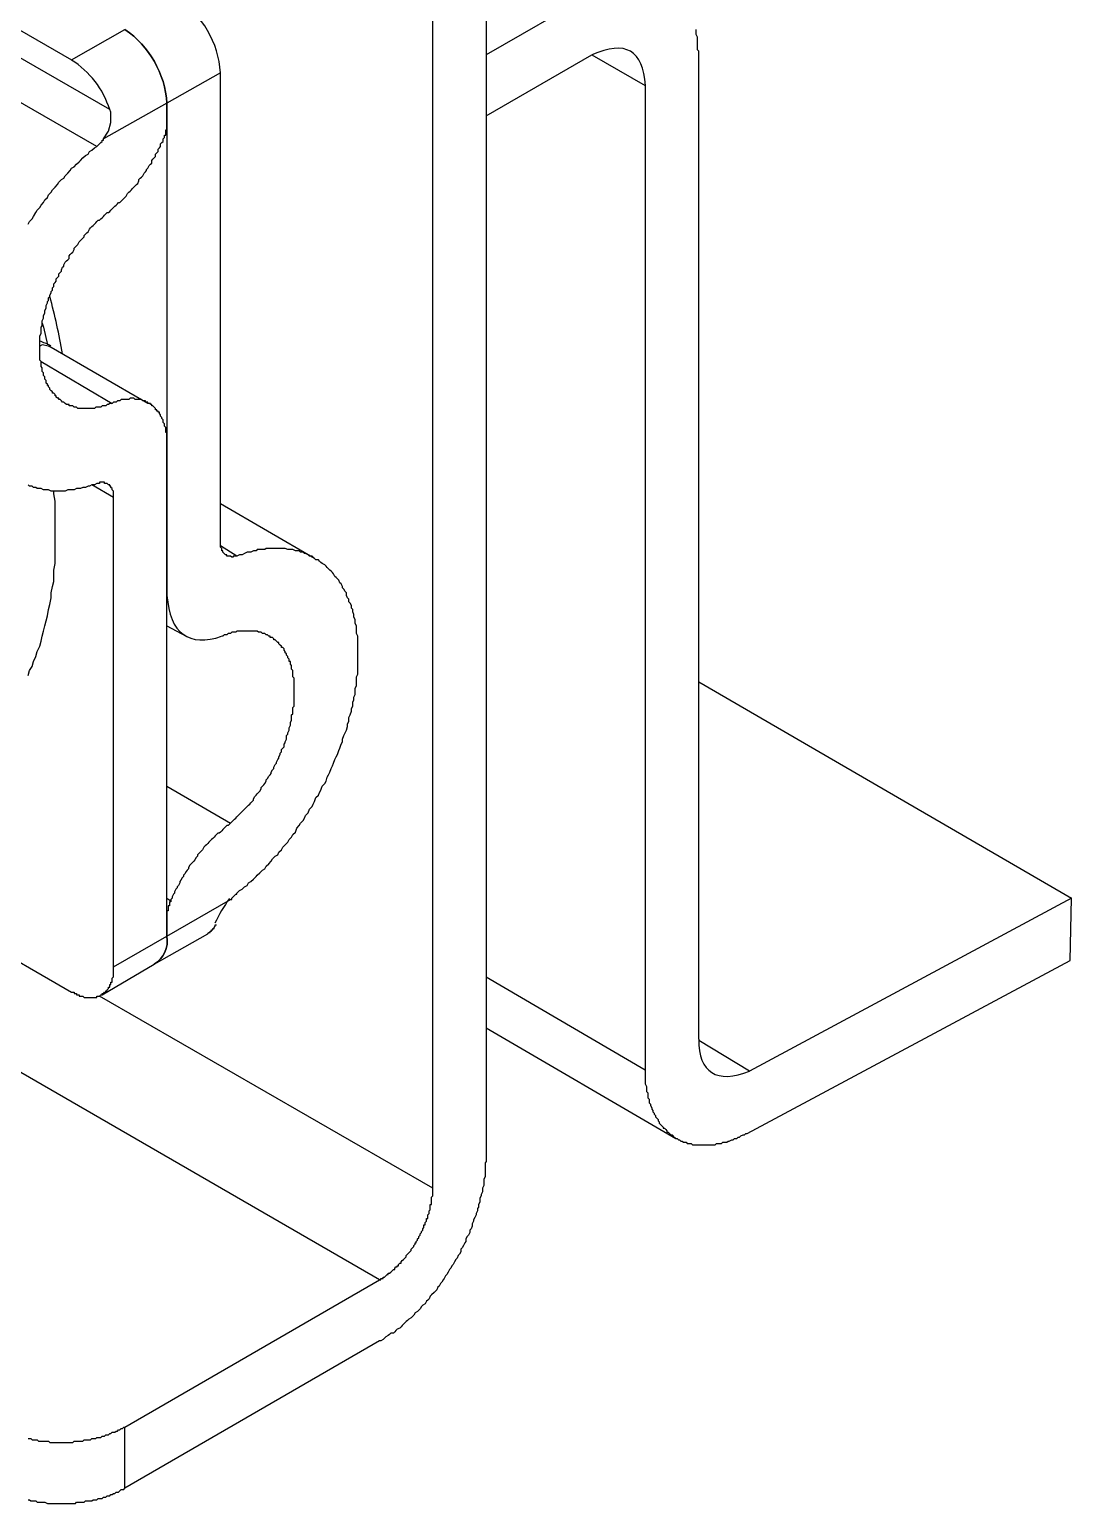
# Model space of a CAD drawing. Header units: millimetres. Extents: x -42533 to 645315, y 3457 to 82611.
# Drawn here: x 640427 to 643896, y 25912 to 30821 of the extents above; entities that cross this region are included whole.
import ezdxf

# ---------------------------------------------------------------- set-up
doc = ezdxf.new("R2010")
doc.units = ezdxf.units.MM
doc.layers.add('PDF _0', color=7, linetype='Continuous')

msp = doc.modelspace()

# ---------------------------------------------------------------- linework, layer by layer
at = {"layer": 'PDF _0', "lineweight": 25}
for points in [[(638161.6, 32108.2), (640567.2, 30719), (640745.1, 30820.6)], [(640423.2, 30172.6), (640427.5, 30181.1), (640435.9, 30189.6), (640440.2, 30198), (640448.6, 30210.7), (640452.9, 30219.2), (640461.3, 30227.7), (640465.6, 30236.1), (640474.1, 30244.6), (640478.3, 30253.1), (640486.8, 30261.6), (640491, 30270), (640499.5, 30278.5), (640503.7, 30287), (640512.2, 30295.4), (640520.6, 30303.9), (640524.9, 30312.4), (640533.3, 30320.8), (640541.8, 30325.1), (640546.1, 30333.6), (640554.5, 30342), (640563, 30350.5), (640567.2, 30359), (640575.7, 30363.2), (640584.2, 30371.7), (640592.6, 30380.1), (640596.9, 30384.4), (640605.3, 30392.9), (640613.8, 30401.3), (640622.3, 30405.6), (640626.5, 30414), (640635, 30418.3), (640643.5, 30426.7), (640651.9, 30431), (640656.2, 30435.2), (640660.4, 30439.4), (640664.6, 30443.7), (640668.9, 30447.9), (640668.9, 30452.1), (640673.1, 30452.1), (640673.1, 30456.4), (640690.1, 30481.8), (640698.5, 30511.4), (640698.5, 30545.3), (640694.3, 30553.8), (638034.5, 32087)], [(640651.9, 30431), (637962.5, 31981.1)], [(641948, 30985.8), (641948, 27063.9), (641948, 27059.6), (641948, 27051.2), (641943.7, 27046.9), (641943.7, 27038.5), (641943.7, 27034.2), (641943.7, 27025.7), (641943.7, 27017.3), (641943.7, 27013), (641943.7, 27004.6), (641943.7, 27000.3), (641939.5, 26991.9), (641939.5, 26983.4), (641939.5, 26979.2), (641939.5, 26970.7), (641935.2, 26962.2), (641935.2, 26958), (641935.2, 26949.5), (641931, 26941), (641931, 26936.8), (641926.8, 26928.3), (641926.8, 26919.9), (641926.8, 26915.6), (641922.5, 26907.2), (641922.5, 26898.7), (641918.3, 26894.5), (641918.3, 26886), (641914.1, 26877.5), (641914.1, 26873.3), (641909.8, 26864.8), (641905.6, 26856.3), (641905.6, 26852.1), (641901.4, 26843.6), (641901.4, 26835.2), (641897.1, 26826.7), (641892.9, 26822.5), (641892.9, 26814), (641888.7, 26805.5), (641884.4, 26801.3), (641880.2, 26792.8), (641880.2, 26784.3), (641876, 26780.1), (641871.7, 26771.6), (641867.5, 26763.2), (641863.2, 26758.9), (641863.2, 26750.5), (641859, 26742), (641854.8, 26737.7), (641850.5, 26729.3), (641846.3, 26725), (641842.1, 26716.6), (641837.8, 26708.1), (641833.6, 26703.9), (641829.4, 26695.4), (641825.1, 26691.2), (641820.9, 26682.7), (641816.7, 26674.2), (641812.4, 26670), (641808.2, 26661.5), (641803.9, 26657.3), (641799.7, 26648.8), (641795.5, 26644.6), (641791.2, 26636.1), (641787, 26631.9), (641782.8, 26623.4), (641778.5, 26619.2), (641774.3, 26614.9), (641765.8, 26606.4), (641761.6, 26602.2), (641757.4, 26593.7), (641753.1, 26589.5), (641748.9, 26585.3), (641744.7, 26576.8), (641736.2, 26572.6), (641731.9, 26568.3), (641727.7, 26559.9), (641723.5, 26555.6), (641719.2, 26551.4), (641710.8, 26547.2), (641706.5, 26538.7), (641702.3, 26534.4), (641698.1, 26530.2), (641689.6, 26526), (641685.4, 26521.7), (641681.1, 26517.5), (641676.9, 26513.3), (641668.4, 26504.8), (641664.2, 26500.6), (641659.9, 26496.3), (641651.5, 26492.1), (641647.2, 26487.9), (641643, 26483.6), (641638.8, 26479.4), (641630.3, 26479.4), (641626.1, 26475.2), (641621.8, 26470.9), (641613.4, 26466.7), (641609.1, 26462.4), (641604.9, 26458.2), (641596.4, 26454), (641592.2, 26454), (640745.1, 25962.7)], [(642299.5, 30939.2), (641948, 30735.9), (641948, 30532.6), (642299.5, 30735.9), (642477.4, 30634.3), (642477.4, 27356.1), (642477.4, 27351.9), (642477.4, 27343.4), (642477.4, 27339.2), (642477.4, 27330.7), (642477.4, 27326.5), (642477.4, 27318), (642477.4, 27313.8), (642477.4, 27309.5), (642481.6, 27301), (642481.6, 27296.8), (642481.6, 27288.3), (642481.6, 27284.1), (642485.8, 27279.9), (642485.8, 27271.4), (642485.8, 27267.2), (642485.8, 27262.9), (642490.1, 27258.7), (642490.1, 27250.2), (642490.1, 27246), (642494.3, 27241.8), (642494.3, 27237.5), (642498.5, 27229), (642498.5, 27224.8), (642502.8, 27220.6), (642502.8, 27216.3), (642507, 27212.1), (642507, 27207.9), (642511.3, 27203.6), (642511.3, 27199.4), (642515.5, 27195.2), (642519.7, 27190.9), (642519.7, 27186.7), (642524, 27182.5), (642524, 27178.2), (642528.2, 27174), (642532.4, 27169.8), (642536.7, 27165.5), (642536.7, 27161.3), (642540.9, 27161.3), (642545.1, 27157), (642549.4, 27152.8), (642549.4, 27148.6), (642553.6, 27148.6), (642557.8, 27144.3), (642562.1, 27140.1), (642566.3, 27140.1), (642570.5, 27135.9), (642570.5, 27131.6), (642574.8, 27131.6), (642579, 27127.4), (642583.3, 27127.4), (642587.5, 27123.2), (642591.7, 27123.2), (642596, 27118.9), (642600.2, 27118.9), (642604.4, 27114.7), (642608.7, 27114.7), (642612.9, 27114.7), (642617.1, 27110.5), (642621.4, 27110.5), (642625.6, 27110.5), (642629.8, 27110.5), (642634.1, 27106.2), (642642.5, 27106.2), (642646.8, 27106.2), (642651, 27106.2), (642655.3, 27106.2), (642659.5, 27106.2), (642663.7, 27106.2), (642668, 27106.2), (642676.4, 27106.2), (642680.7, 27106.2), (642684.9, 27106.2), (642689.1, 27106.2), (642693.4, 27106.2), (642701.8, 27106.2), (642706.1, 27106.2), (642710.3, 27106.2), (642714.5, 27110.5), (642718.8, 27110.5), (642727.3, 27110.5), (642731.5, 27110.5), (642735.7, 27114.7), (642744.2, 27114.7), (642748.4, 27114.7), (642752.7, 27118.9), (642756.9, 27118.9), (642765.4, 27123.2), (642769.6, 27123.2), (642773.8, 27127.4), (642782.3, 27127.4), (642786.6, 27131.6), (642790.8, 27131.6), (642795, 27135.9), (642803.5, 27140.1), (642807.7, 27140.1), (642812, 27144.3), (642816.2, 27144.3), (643892, 27720.3), (643896.2, 27927.9)], [(640423.2, 26127.9), (640427.5, 26127.9), (640431.7, 26127.9), (640435.9, 26123.6), (640440.2, 26123.6), (640444.4, 26123.6), (640448.6, 26123.6), (640452.9, 26123.6), (640457.1, 26119.4), (640461.3, 26119.4), (640465.6, 26119.4), (640469.8, 26119.4), (640474.1, 26119.4), (640478.3, 26119.4), (640486.8, 26119.4), (640491, 26119.4), (640495.2, 26115.1), (640499.5, 26115.1), (640503.7, 26115.1), (640507.9, 26115.1), (640512.2, 26115.1), (640516.4, 26115.1), (640520.6, 26115.1), (640529.1, 26115.1), (640533.3, 26115.1), (640537.6, 26115.1), (640541.8, 26115.1), (640546.1, 26115.1), (640550.3, 26115.1), (640554.5, 26115.1), (640558.8, 26115.1), (640563, 26115.1), (640571.5, 26115.1), (640575.7, 26119.4), (640579.9, 26119.4), (640584.2, 26119.4), (640588.4, 26119.4), (640592.6, 26119.4), (640596.9, 26119.4), (640601.1, 26119.4), (640605.3, 26119.4), (640609.6, 26123.6), (640613.8, 26123.6), (640618.1, 26123.6), (640626.5, 26123.6), (640630.8, 26123.6), (640635, 26127.9), (640639.2, 26127.9), (640643.5, 26127.9), (640647.7, 26127.9), (640651.9, 26132.1), (640656.2, 26132.1), (640660.4, 26132.1), (640664.6, 26132.1), (640668.9, 26136.3), (640673.1, 26136.3), (640677.3, 26136.3), (640681.6, 26140.6), (640685.8, 26140.6), (640690.1, 26140.6), (640694.3, 26144.8), (640698.5, 26144.8), (640702.8, 26149), (640707, 26149), (640711.2, 26149), (640715.5, 26153.3), (640719.7, 26153.3), (640723.9, 26157.5), (640728.2, 26157.5), (640732.4, 26161.7), (640736.6, 26161.7), (640740.9, 26166), (640745.1, 26166), (641592.2, 26657.3), (641596.4, 26657.3), (641596.4, 26661.5), (641600.7, 26661.5), (641604.9, 26661.5), (641604.9, 26665.7), (641609.1, 26665.7), (641613.4, 26670), (641617.6, 26674.2), (641621.8, 26674.2), (641621.8, 26678.5), (641626.1, 26678.5), (641630.3, 26682.7), (641634.5, 26686.9), (641638.8, 26691.2), (641643, 26691.2), (641643, 26695.4), (641647.2, 26699.6), (641651.5, 26699.6), (641651.5, 26703.9), (641655.7, 26703.9), (641655.7, 26708.1), (641659.9, 26712.3), (641664.2, 26712.3), (641664.2, 26716.6), (641668.4, 26720.8), (641672.7, 26725), (641676.9, 26729.3), (641681.1, 26733.5), (641681.1, 26737.7), (641685.4, 26742), (641689.6, 26746.2), (641693.8, 26750.5), (641698.1, 26754.7), (641698.1, 26758.9), (641702.3, 26763.2), (641706.5, 26767.4), (641706.5, 26771.6), (641710.8, 26775.9), (641710.8, 26780.1), (641715, 26780.1), (641715, 26784.3), (641719.2, 26788.6), (641719.2, 26792.8), (641723.5, 26797), (641723.5, 26801.3), (641727.7, 26805.5), (641727.7, 26809.7), (641731.9, 26814), (641731.9, 26818.2), (641736.2, 26822.5), (641736.2, 26826.7), (641740.4, 26830.9), (641740.4, 26835.2), (641740.4, 26839.4), (641744.7, 26839.4), (641744.7, 26843.6), (641744.7, 26847.9), (641748.9, 26852.1), (641748.9, 26856.3), (641748.9, 26860.6), (641753.1, 26860.6), (641753.1, 26864.8), (641753.1, 26869), (641753.1, 26873.3), (641757.4, 26877.5), (641757.4, 26881.7), (641757.4, 26886), (641761.6, 26890.2), (641761.6, 26894.5), (641761.6, 26898.7), (641761.6, 26902.9), (641761.6, 26907.2), (641765.8, 26907.2), (641765.8, 26911.4), (641765.8, 26915.6), (641765.8, 26919.9), (641765.8, 26924.1), (641765.8, 26928.3), (641765.8, 26932.6), (641770.1, 26936.8), (641770.1, 26941), (641770.1, 26945.3), (641770.1, 26949.5), (641770.1, 26953.7), (641770.1, 26958), (641770.1, 26962.2), (641770.1, 30884.2)], [(642655.3, 27457.8), (642655.3, 30735.9), (642655.3, 30740.1), (642655.3, 30748.6), (642651, 30752.9), (642651, 30761.3), (642651, 30765.6), (642651, 30774), (642651, 30778.3), (642651, 30786.7), (642651, 30791), (642651, 30795.2), (642646.8, 30803.7), (642646.8, 30807.9), (642646.8, 30812.1), (642646.8, 30820.6)], [(640884.9, 28300.6), (641096.6, 28177.8), (641092.4, 28173.5), (641088.2, 28169.3), (641083.9, 28169.3), (641079.7, 28165.1), (641075.5, 28160.8), (641071.2, 28156.6), (641067, 28152.4), (641062.8, 28148.1), (641058.5, 28143.9), (641054.3, 28143.9), (641050.1, 28139.6), (641045.8, 28135.4), (641041.6, 28131.2), (641037.4, 28126.9), (641033.1, 28122.7), (641028.9, 28118.5), (641024.6, 28114.2), (641020.4, 28110), (641016.2, 28105.8), (641011.9, 28101.5), (641007.7, 28097.3), (641003.5, 28088.8), (640999.2, 28084.6), (640995, 28080.4), (640990.8, 28076.1), (640986.5, 28071.9), (640986.5, 28067.6), (640982.3, 28063.4), (640978.1, 28054.9), (640973.8, 28050.7), (640969.6, 28046.5), (640965.4, 28042.2), (640961.1, 28038), (640956.9, 28029.5), (640956.9, 28025.3), (640952.6, 28021.1), (640948.4, 28016.8), (640944.2, 28008.3), (640939.9, 28004.1), (640939.9, 27999.9), (640935.7, 27995.6), (640931.5, 27987.2), (640927.2, 27982.9), (640927.2, 27978.7), (640923, 27970.2), (640918.8, 27966), (640918.8, 27961.8), (640914.5, 27957.5), (640910.3, 27949.1), (640910.3, 27944.8), (640906.1, 27940.6), (640901.8, 27932.1), (640901.8, 27927.9), (640897.6, 27923.6), (640897.6, 27919.4), (640897.6, 27915.2), (640893.4, 27915.2), (640893.4, 27910.9), (640893.4, 27906.7), (640893.4, 27902.5), (640889.1, 27902.5), (640889.1, 27898.2), (640889.1, 27894), (640889.1, 27889.8), (640889.1, 27885.5), (640884.9, 27885.5), (640884.9, 27881.3), (640884.9, 27877.1), (640884.9, 27872.8), (640884.9, 27868.6), (640884.9, 27800.8), (641096.6, 27923.6), (641100.9, 27923.6), (641100.9, 27927.9), (641105.1, 27932.1), (641109.4, 27936.3), (641113.6, 27940.6), (641117.8, 27940.6), (641117.8, 27944.8), (641126.3, 27953.3), (641134.8, 27957.5), (641143.2, 27966), (641151.7, 27970.2), (641155.9, 27978.7), (641164.4, 27982.9), (641172.9, 27991.4), (641181.4, 27999.9), (641185.6, 28004.1), (641194.1, 28012.6), (641202.5, 28021.1), (641211, 28025.3), (641215.2, 28033.8), (641223.7, 28042.2), (641232.2, 28050.7), (641236.4, 28059.2), (641244.9, 28067.6), (641253.4, 28071.9), (641257.6, 28080.4), (641266.1, 28088.8), (641270.3, 28097.3), (641278.8, 28105.8), (641287.2, 28114.2), (641291.5, 28122.7), (641299.9, 28131.2), (641304.2, 28139.6), (641312.6, 28148.1), (641316.9, 28160.8), (641325.4, 28169.3), (641329.6, 28177.8), (641338.1, 28186.2), (641342.3, 28194.7), (641346.5, 28203.2), (641355, 28211.6), (641359.2, 28224.4), (641367.7, 28232.8), (641371.9, 28241.3), (641376.2, 28249.8), (641380.4, 28262.5), (641388.9, 28270.9), (641393.1, 28279.4), (641397.4, 28287.9), (641401.6, 28300.6), (641410.1, 28309.1), (641414.3, 28317.5), (641418.5, 28330.2), (641422.8, 28338.7), (641427, 28347.2), (641431.2, 28359.9), (641435.5, 28368.4), (641439.7, 28376.8), (641443.9, 28389.5), (641448.2, 28398), (641452.4, 28406.5), (641456.7, 28419.2), (641460.9, 28427.6), (641465.1, 28440.4), (641469.4, 28448.8), (641469.4, 28457.3), (641473.6, 28470), (641477.8, 28478.5), (641482.1, 28486.9), (641486.3, 28499.6), (641486.3, 28508.1), (641490.5, 28516.6), (641490.5, 28529.3), (641494.8, 28537.8), (641499, 28550.5), (641499, 28558.9), (641503.2, 28567.4), (641503.2, 28580.1), (641507.5, 28588.6), (641507.5, 28597.1), (641511.7, 28605.5), (641511.7, 28618.2), (641511.7, 28626.7), (641515.9, 28635.2), (641515.9, 28647.9), (641515.9, 28656.4), (641515.9, 28664.8), (641520.2, 28673.3), (641520.2, 28686), (641520.2, 28694.5), (641520.2, 28702.9), (641520.2, 28711.4), (641520.2, 28719.9), (641520.2, 28728.4), (641520.2, 28741.1), (641520.2, 28749.5), (641520.2, 28758), (641520.2, 28766.5), (641520.2, 28774.9), (641520.2, 28783.4), (641520.2, 28791.9), (641520.2, 28800.4), (641515.9, 28808.8), (641515.9, 28817.3), (641515.9, 28825.8), (641515.9, 28834.2), (641511.7, 28842.7), (641511.7, 28851.2), (641511.7, 28855.4), (641507.5, 28863.9), (641507.5, 28872.4), (641503.2, 28880.8), (641503.2, 28889.3), (641499, 28893.5), (641499, 28902), (641494.8, 28910.5), (641490.5, 28914.7), (641490.5, 28923.2), (641486.3, 28927.4), (641482.1, 28935.9), (641482.1, 28944.4), (641477.8, 28948.6), (641473.6, 28957.1), (641469.4, 28961.3), (641469.4, 28965.5), (641465.1, 28974), (641460.9, 28978.2), (641456.7, 28986.7), (641452.4, 28991), (641448.2, 28995.2), (641443.9, 28999.4), (641439.7, 29007.9), (641435.5, 29012.1), (641431.2, 29016.4), (641427, 29020.6), (641422.8, 29024.8), (641418.5, 29029.1), (641414.3, 29033.3), (641410.1, 29037.5), (641401.6, 29041.8), (641397.4, 29046), (641393.1, 29050.2), (641388.9, 29054.5), (641380.4, 29054.5), (641376.2, 29058.7), (641371.9, 29063), (641367.7, 29067.2), (641359.2, 29067.2), (641355, 29071.4), (641346.5, 29075.7), (641342.3, 29075.7), (641338.1, 29079.9), (641329.6, 29079.9), (641325.4, 29084.1), (641316.9, 29084.1), (641312.6, 29084.1), (641304.2, 29088.4), (641299.9, 29088.4), (641291.5, 29088.4), (641287.2, 29088.4), (641278.8, 29092.6), (641270.3, 29092.6), (641266.1, 29092.6), (641257.6, 29092.6), (641253.4, 29092.6), (641244.9, 29092.6), (641236.4, 29092.6), (641232.2, 29092.6), (641223.7, 29092.6), (641215.2, 29092.6), (641211, 29088.4), (641202.5, 29088.4), (641194.1, 29088.4), (641185.6, 29088.4), (641181.4, 29084.1), (641172.9, 29084.1), (641164.4, 29079.9), (641155.9, 29079.9), (641151.7, 29079.9), (641143.2, 29075.7), (641134.8, 29071.4), (641126.3, 29071.4), (641117.8, 29067.2), (641113.6, 29067.2), (641109.4, 29067.2), (641105.1, 29067.2), (641105.1, 29063), (641100.9, 29063), (641096.6, 29067.2), (641092.4, 29067.2), (641088.2, 29067.2), (641083.9, 29067.2), (641083.9, 29071.4), (641079.7, 29071.4), (641075.5, 29075.7), (641071.2, 29079.9), (641071.2, 29084.1), (641067, 29084.1), (641067, 29088.4), (641067, 29092.6), (641062.8, 29096.8), (641062.8, 29101.1), (641062.8, 29105.3), (641062.8, 29109.5), (641062.8, 29113.8), (641062.8, 30676.6), (640884.9, 30575), (640673.1, 30456.4)], [(640465.6, 29715.2), (640702.8, 29575.4), (640698.5, 29575.4), (640694.3, 29575.4), (640690.1, 29571.2), (640685.8, 29571.2), (640681.6, 29567), (640677.3, 29567), (640673.1, 29567), (640668.9, 29567), (640664.6, 29562.7), (640660.4, 29562.7), (640656.2, 29562.7), (640651.9, 29562.7), (640647.7, 29562.7), (640643.5, 29558.5), (640639.2, 29558.5), (640635, 29558.5), (640630.8, 29558.5), (640626.5, 29558.5), (640622.3, 29558.5), (640618.1, 29558.5), (640613.8, 29558.5), (640609.6, 29558.5), (640605.3, 29558.5), (640601.1, 29558.5), (640596.9, 29558.5), (640592.6, 29558.5), (640588.4, 29558.5), (640584.2, 29562.7), (640579.9, 29562.7), (640575.7, 29562.7), (640571.5, 29567), (640567.2, 29567), (640563, 29567), (640558.8, 29567), (640558.8, 29571.2), (640554.5, 29571.2), (640550.3, 29571.2), (640546.1, 29575.4), (640541.8, 29579.7), (640537.6, 29579.7), (640533.3, 29583.9), (640529.1, 29588.1), (640524.9, 29588.1), (640524.9, 29592.4), (640520.6, 29592.4), (640516.4, 29596.6), (640516.4, 29600.8), (640512.2, 29600.8), (640512.2, 29605.1), (640507.9, 29609.3), (640503.7, 29609.3), (640503.7, 29613.5), (640499.5, 29617.8), (640495.2, 29622), (640495.2, 29626.3), (640491, 29630.5), (640491, 29634.7), (640486.8, 29634.7), (640486.8, 29639), (640482.5, 29643.2), (640482.5, 29647.4), (640482.5, 29651.7), (640478.3, 29655.9), (640478.3, 29660.1), (640478.3, 29664.4), (640474.1, 29668.6), (640474.1, 29672.8), (640474.1, 29677.1), (640469.8, 29681.3), (640469.8, 29685.5), (640469.8, 29689.8), (640469.8, 29694), (640465.6, 29698.3), (640465.6, 29702.5), (640465.6, 29706.7), (640465.6, 29711), (640465.6, 29715.2), (640461.3, 29719.4), (640461.3, 29723.7), (640461.3, 29727.9), (640461.3, 29736.4), (640461.3, 29740.6), (640461.3, 29744.8), (640461.3, 29749.1), (640461.3, 29753.3), (640461.3, 29761.8), (640461.3, 29766), (640461.3, 29770.3), (640461.3, 29774.5), (640461.3, 29778.7), (640461.3, 29787.2), (640461.3, 29791.4), (640461.3, 29795.7), (640461.3, 29799.9), (640465.6, 29808.4), (640465.6, 29812.6), (640465.6, 29816.8), (640465.6, 29825.3), (640465.6, 29829.5), (640469.8, 29833.8), (640469.8, 29842.3), (640469.8, 29846.5), (640469.8, 29850.7), (640474.1, 29859.2), (640474.1, 29863.4), (640474.1, 29867.7), (640478.3, 29876.1), (640478.3, 29880.4), (640478.3, 29884.6), (640482.5, 29893.1), (640482.5, 29897.3), (640482.5, 29901.5), (640486.8, 29910), (640486.8, 29914.3), (640491, 29918.5), (640491, 29927), (640495.2, 29931.2), (640495.2, 29935.4), (640499.5, 29943.9), (640499.5, 29948.1), (640503.7, 29952.4), (640503.7, 29960.8), (640507.9, 29965.1), (640507.9, 29973.6), (640512.2, 29977.8), (640516.4, 29982), (640516.4, 29990.5), (640520.6, 29994.7), (640524.9, 29999), (640524.9, 30007.4), (640529.1, 30011.7), (640533.3, 30015.9), (640533.3, 30020.1), (640537.6, 30028.6), (640541.8, 30032.8), (640541.8, 30037.1), (640546.1, 30045.6), (640550.3, 30049.8), (640554.5, 30054), (640558.8, 30058.3), (640558.8, 30066.7), (640563, 30071), (640567.2, 30075.2), (640571.5, 30079.4), (640575.7, 30087.9), (640575.7, 30092.1), (640579.9, 30096.4), (640584.2, 30100.6), (640588.4, 30104.8), (640592.6, 30113.3), (640596.9, 30117.6), (640601.1, 30121.8), (640605.3, 30126), (640609.6, 30130.3), (640609.6, 30134.5), (640613.8, 30138.7), (640618.1, 30143), (640622.3, 30147.2), (640626.5, 30155.7), (640630.8, 30159.9), (640635, 30164.1), (640639.2, 30168.4), (640643.5, 30172.6), (640647.7, 30176.8), (640651.9, 30181.1), (640656.2, 30185.3), (640660.4, 30185.3), (640664.6, 30189.6), (640668.9, 30193.8), (640673.1, 30198), (640677.3, 30202.3), (640681.6, 30206.5), (640685.8, 30210.7), (640690.1, 30210.7), (640694.3, 30215), (640698.5, 30219.2), (640702.8, 30223.4), (640707, 30227.7), (640711.2, 30231.9), (640715.5, 30236.1), (640719.7, 30240.4), (640723.9, 30244.6), (640728.2, 30244.6), (640732.4, 30248.8), (640736.6, 30253.1), (640740.9, 30257.3), (640745.1, 30261.6), (640749.3, 30265.8), (640753.6, 30274.3), (640757.8, 30278.5), (640762.1, 30282.7), (640766.3, 30287), (640770.5, 30291.2), (640774.8, 30295.4), (640779, 30299.7), (640783.2, 30303.9), (640787.5, 30308.1), (640791.7, 30316.6), (640791.7, 30320.8), (640795.9, 30325.1), (640800.2, 30329.3), (640804.4, 30333.6), (640808.6, 30342), (640812.9, 30346.3), (640817.1, 30350.5), (640817.1, 30354.7), (640821.3, 30359), (640825.6, 30367.4), (640829.8, 30371.7), (640834.1, 30375.9), (640834.1, 30384.4), (640838.3, 30388.6), (640842.5, 30392.9), (640846.8, 30397.1), (640846.8, 30405.6), (640851, 30409.8), (640855.2, 30414), (640855.2, 30422.5), (640859.5, 30426.7), (640863.7, 30431), (640863.7, 30439.4), (640867.9, 30443.7), (640872.2, 30447.9), (640872.2, 30456.4), (640876.4, 30460.6), (640876.4, 30464.9), (640876.4, 30469.1), (640880.6, 30469.1), (640880.6, 30473.3), (640880.6, 30477.6), (640880.6, 30481.8), (640880.6, 30486), (640884.9, 30486), (640884.9, 30490.3), (640884.9, 30494.5), (640884.9, 30498.7), (640884.9, 30503), (640884.9, 30507.2), (640884.9, 30575), (640884.9, 28935.9)], [(640469.8, 29842.3), (640474.1, 29829.5), (640486.8, 29770.3)], [(640821.3, 29575.4), (640499.5, 29761.8), (640491, 29766), (640469.8, 29770.3), (640461.3, 29766)], [(640707, 27699.2), (640884.9, 27800.8), (640884.9, 29439.9), (640884.9, 29444.1), (640884.9, 29448.4), (640884.9, 29452.6), (640884.9, 29456.8), (640884.9, 29461.1), (640884.9, 29465.3), (640884.9, 29469.5), (640884.9, 29473.8), (640884.9, 29478), (640880.6, 29478), (640880.6, 29482.3), (640880.6, 29486.5), (640880.6, 29490.7), (640880.6, 29495), (640876.4, 29499.2), (640876.4, 29503.4), (640876.4, 29507.7), (640872.2, 29511.9), (640872.2, 29516.1), (640872.2, 29520.4), (640867.9, 29524.6), (640867.9, 29528.8), (640863.7, 29533.1), (640863.7, 29537.3), (640859.5, 29541.5), (640859.5, 29545.8), (640855.2, 29545.8), (640855.2, 29550), (640851, 29550), (640851, 29554.3), (640846.8, 29554.3), (640846.8, 29558.5), (640842.5, 29562.7), (640838.3, 29567), (640834.1, 29567), (640834.1, 29571.2), (640829.8, 29571.2), (640829.8, 29575.4), (640825.6, 29575.4), (640821.3, 29575.4), (640821.3, 29579.7), (640817.1, 29579.7), (640812.9, 29579.7), (640812.9, 29583.9), (640808.6, 29583.9), (640804.4, 29583.9), (640800.2, 29588.1), (640795.9, 29588.1), (640791.7, 29588.1), (640787.5, 29588.1), (640783.2, 29588.1), (640779, 29588.1), (640774.8, 29592.4), (640770.5, 29592.4), (640766.3, 29592.4), (640762.1, 29592.4), (640757.8, 29588.1), (640753.6, 29588.1), (640749.3, 29588.1), (640745.1, 29588.1), (640740.9, 29588.1), (640736.6, 29588.1), (640732.4, 29588.1), (640728.2, 29583.9), (640723.9, 29583.9), (640719.7, 29583.9), (640715.5, 29579.7), (640711.2, 29579.7), (640707, 29579.7), (640702.8, 29575.4)], [(640707, 29262), (640707, 29266.2), (640707, 29270.5), (640707, 29274.7), (640707, 29279), (640707, 29283.2), (640702.8, 29287.4), (640702.8, 29291.7), (640698.5, 29295.9), (640698.5, 29300.1), (640694.3, 29300.1), (640694.3, 29304.4), (640690.1, 29304.4), (640685.8, 29308.6), (640681.6, 29308.6), (640677.3, 29308.6), (640677.3, 29312.8), (640673.1, 29312.8), (640668.9, 29312.8), (640664.6, 29312.8), (640660.4, 29312.8), (640660.4, 29308.6), (640656.2, 29308.6), (640651.9, 29308.6), (640643.5, 29304.4), (640635, 29304.4), (640626.5, 29300.1), (640622.3, 29300.1), (640613.8, 29295.9), (640605.3, 29295.9), (640596.9, 29291.7), (640592.6, 29291.7), (640584.2, 29291.7), (640575.7, 29287.4), (640567.2, 29287.4), (640563, 29287.4), (640554.5, 29287.4), (640546.1, 29283.2), (640541.8, 29283.2), (640533.3, 29283.2), (640524.9, 29283.2), (640520.6, 29283.2), (640512.2, 29283.2), (640503.7, 29283.2), (640499.5, 29283.2), (640491, 29287.4), (640486.8, 29287.4), (640478.3, 29287.4), (640474.1, 29287.4), (640465.6, 29291.7), (640461.3, 29291.7), (640452.9, 29291.7), (640448.6, 29295.9), (640440.2, 29295.9), (640435.9, 29300.1), (640427.5, 29300.1), (640423.2, 29304.4)], [(639309.3, 28342.9), (640567.2, 27614.5), (640571.5, 27614.5), (640575.7, 27614.5), (640575.7, 27610.2), (640579.9, 27610.2), (640584.2, 27610.2), (640584.2, 27606), (640588.4, 27606), (640592.6, 27606), (640592.6, 27601.8), (640596.9, 27601.8), (640601.1, 27601.8), (640605.3, 27601.8), (640609.6, 27597.5), (640613.8, 27597.5), (640618.1, 27597.5), (640622.3, 27597.5), (640626.5, 27597.5), (640630.8, 27597.5), (640635, 27597.5), (640639.2, 27597.5), (640643.5, 27597.5), (640647.7, 27597.5), (640651.9, 27597.5), (640651.9, 27601.8), (640656.2, 27601.8), (640660.4, 27601.8), (640664.6, 27606), (640668.9, 27606), (640668.9, 27610.2), (640673.1, 27610.2), (640677.3, 27614.5), (640681.6, 27614.5), (640681.6, 27618.7), (640685.8, 27618.7), (640685.8, 27622.9), (640690.1, 27627.2), (640690.1, 27631.4), (640694.3, 27631.4), (640694.3, 27635.6), (640694.3, 27639.9), (640698.5, 27639.9), (640698.5, 27644.1), (640698.5, 27648.3), (640702.8, 27648.3), (640702.8, 27652.6), (640702.8, 27656.8), (640702.8, 27661.1), (640707, 27665.3), (640707, 27669.5), (640707, 27673.8), (640707, 27678), (640707, 27682.2), (640707, 27686.5), (640707, 27690.7), (640707, 27694.9), (640707, 27699.2), (640707, 29262), (640635, 29304.4)], [(640423.2, 28669.1), (640427.5, 28686), (640435.9, 28698.7), (640440.2, 28715.7), (640448.6, 28732.6), (640452.9, 28749.5), (640461.3, 28766.5), (640465.6, 28783.4), (640469.8, 28800.4), (640474.1, 28817.3), (640478.3, 28834.2), (640482.5, 28851.2), (640486.8, 28868.1), (640491, 28889.3), (640495.2, 28906.2), (640499.5, 28927.4), (640499.5, 28944.4), (640503.7, 28965.5), (640507.9, 28982.5), (640507.9, 29003.7), (640507.9, 29020.6), (640512.2, 29041.8), (640512.2, 29063), (640512.2, 29084.1), (640512.2, 29101.1), (640512.2, 29122.2), (640512.2, 29143.4), (640512.2, 29164.6), (640512.2, 29185.8), (640512.2, 29207), (640512.2, 29228.1), (640512.2, 29249.3), (640507.9, 29274.7), (640507.9, 29283.2)], [(641376.2, 29058.7), (641062.8, 29240.8)], [(641117.8, 29067.2), (641062.8, 29101.1)], [(640884.9, 28834.2), (640948.4, 28800.4)], [(641096.6, 28177.8), (641100.9, 28182), (641105.1, 28186.2), (641109.4, 28190.5), (641113.6, 28194.7), (641117.8, 28198.9), (641122.1, 28203.2), (641126.3, 28207.4), (641130.5, 28211.6), (641134.8, 28215.9), (641139, 28220.1), (641143.2, 28224.4), (641147.5, 28228.6), (641151.7, 28232.8), (641155.9, 28237.1), (641160.2, 28241.3), (641164.4, 28245.5), (641168.6, 28249.8), (641172.9, 28254), (641172.9, 28258.2), (641177.1, 28266.7), (641181.4, 28270.9), (641185.6, 28275.2), (641189.8, 28279.4), (641194.1, 28283.6), (641198.3, 28292.1), (641198.3, 28296.4), (641202.5, 28300.6), (641206.8, 28304.8), (641211, 28309.1), (641215.2, 28317.5), (641215.2, 28321.8), (641219.5, 28326), (641223.7, 28334.5), (641227.9, 28338.7), (641232.2, 28342.9), (641232.2, 28347.2), (641236.4, 28355.6), (641240.6, 28359.9), (641240.6, 28364.1), (641244.9, 28372.6), (641249.1, 28376.8), (641249.1, 28381.1), (641253.4, 28389.5), (641257.6, 28393.8), (641257.6, 28398), (641261.8, 28406.5), (641261.8, 28410.7), (641266.1, 28414.9), (641266.1, 28423.4), (641270.3, 28427.6), (641274.5, 28431.9), (641274.5, 28440.4), (641278.8, 28444.6), (641278.8, 28448.8), (641283, 28457.3), (641283, 28461.5), (641283, 28470), (641287.2, 28474.2), (641287.2, 28478.5), (641291.5, 28486.9), (641291.5, 28491.2), (641291.5, 28495.4), (641295.7, 28503.9), (641295.7, 28508.1), (641295.7, 28512.4), (641299.9, 28520.8), (641299.9, 28525.1), (641299.9, 28529.3), (641299.9, 28537.8), (641304.2, 28542), (641304.2, 28546.2), (641304.2, 28554.7), (641304.2, 28558.9), (641304.2, 28563.2), (641308.4, 28567.4), (641308.4, 28575.9), (641308.4, 28580.1), (641308.4, 28584.4), (641308.4, 28588.6), (641308.4, 28597.1), (641308.4, 28601.3), (641308.4, 28605.5), (641308.4, 28609.8), (641308.4, 28618.2), (641308.4, 28622.5), (641308.4, 28626.7), (641308.4, 28630.9), (641308.4, 28635.2), (641308.4, 28643.7), (641308.4, 28647.9), (641308.4, 28652.1), (641308.4, 28656.4), (641308.4, 28660.6), (641304.2, 28664.8), (641304.2, 28669.1), (641304.2, 28673.3), (641304.2, 28677.5), (641304.2, 28686), (641299.9, 28690.2), (641299.9, 28694.5), (641299.9, 28698.7), (641299.9, 28702.9), (641295.7, 28707.2), (641295.7, 28711.4), (641295.7, 28715.7), (641291.5, 28715.7), (641291.5, 28719.9), (641291.5, 28724.1), (641287.2, 28728.4), (641287.2, 28732.6), (641283, 28736.8), (641283, 28741.1), (641278.8, 28745.3), (641278.8, 28749.5), (641274.5, 28753.8), (641274.5, 28758), (641270.3, 28762.2), (641266.1, 28762.2), (641266.1, 28766.5), (641261.8, 28770.7), (641257.6, 28774.9), (641257.6, 28779.2), (641253.4, 28779.2), (641249.1, 28783.4), (641244.9, 28787.7), (641240.6, 28787.7), (641240.6, 28791.9), (641236.4, 28796.1), (641232.2, 28796.1), (641227.9, 28796.1), (641227.9, 28800.4), (641223.7, 28800.4), (641219.5, 28804.6), (641215.2, 28804.6), (641211, 28808.8), (641206.8, 28808.8), (641202.5, 28808.8), (641198.3, 28813.1), (641194.1, 28813.1), (641189.8, 28813.1), (641185.6, 28817.3), (641181.4, 28817.3), (641177.1, 28817.3), (641172.9, 28817.3), (641168.6, 28817.3), (641164.4, 28817.3), (641160.2, 28817.3), (641155.9, 28817.3), (641151.7, 28817.3), (641147.5, 28817.3), (641143.2, 28817.3), (641139, 28817.3), (641134.8, 28817.3), (641130.5, 28817.3), (641126.3, 28817.3), (641122.1, 28817.3), (641117.8, 28817.3), (641113.6, 28813.1), (641109.4, 28813.1), (641105.1, 28813.1), (641100.9, 28813.1), (641096.6, 28808.8), (641092.4, 28808.8), (641088.2, 28808.8), (641083.9, 28804.6), (641079.7, 28804.6), (641075.5, 28804.6), (641071.2, 28800.4), (641067, 28800.4)], [(642655.3, 28647.9), (643896.2, 27927.9), (642824.7, 27351.9), (642655.3, 27453.5)], [(641592.2, 26657.3), (638542.7, 28419.2)], [(640884.9, 27927.9), (640897.6, 27919.4)], [(640668.9, 27606), (640842.5, 27707.6), (641020.4, 27809.3), (641024.6, 27813.5), (641028.9, 27813.5), (641028.9, 27817.8), (641033.1, 27817.8), (641033.1, 27822), (641037.4, 27822), (641037.4, 27826.2), (641041.6, 27826.2), (641041.6, 27830.5), (641045.8, 27834.7), (641045.8, 27838.9), (641050.1, 27838.9)], [(641948, 27665.3), (642477.4, 27356.1)], [(641770.1, 26962.2), (640660.4, 27601.8)], [(641948, 27495.9), (642579, 27127.4)], [(640423.2, 25924.6), (640427.5, 25924.6), (640431.7, 25920.3), (640435.9, 25920.3), (640440.2, 25920.3), (640444.4, 25920.3), (640448.6, 25920.3), (640452.9, 25916.1), (640457.1, 25916.1), (640461.3, 25916.1), (640465.6, 25916.1), (640469.8, 25916.1), (640474.1, 25916.1), (640478.3, 25916.1), (640486.8, 25911.9), (640491, 25911.9), (640495.2, 25911.9), (640499.5, 25911.9), (640503.7, 25911.9), (640507.9, 25911.9), (640512.2, 25911.9), (640516.4, 25911.9), (640520.6, 25911.9), (640529.1, 25911.9), (640533.3, 25911.9), (640537.6, 25911.9), (640541.8, 25911.9), (640546.1, 25911.9), (640550.3, 25911.9), (640554.5, 25911.9), (640558.8, 25911.9), (640563, 25911.9), (640571.5, 25911.9), (640575.7, 25911.9), (640579.9, 25911.9), (640584.2, 25916.1), (640588.4, 25916.1), (640592.6, 25916.1), (640596.9, 25916.1), (640601.1, 25916.1), (640605.3, 25916.1), (640609.6, 25916.1), (640613.8, 25920.3), (640618.1, 25920.3), (640626.5, 25920.3), (640630.8, 25920.3), (640635, 25920.3), (640639.2, 25924.6), (640643.5, 25924.6), (640647.7, 25924.6), (640651.9, 25924.6), (640656.2, 25928.8), (640660.4, 25928.8), (640664.6, 25928.8), (640668.9, 25928.8), (640673.1, 25933), (640677.3, 25933), (640681.6, 25933), (640685.8, 25937.3), (640690.1, 25937.3), (640694.3, 25937.3), (640698.5, 25941.5), (640702.8, 25941.5), (640707, 25945.7), (640711.2, 25945.7), (640715.5, 25950), (640719.7, 25950), (640723.9, 25950), (640728.2, 25954.2), (640732.4, 25958.4), (640736.6, 25958.4), (640740.9, 25958.4), (640745.1, 25962.7), (640745.1, 26166)]]:
    msp.add_lwpolyline(points, dxfattribs=at)
for points in [[(640884.9, 30575, 0.228623), (640745.1, 30820.6, -0.228623)], [(640842.5, 27707.6, 0.295145), (640884.9, 27800.8, -0.295145)]]:
    msp.add_lwpolyline(points, format="xyb", close=True, dxfattribs=at)
for centre, radius, start, end in [((640749.4, 30658), 313.9, 3.4067, 57.3516), ((640405.5, 30463.1), 302.7, 17.4352, 57.702), ((638019.7, 29281.1), 2559.5, 10.343, 14.7146), ((640399.7, 29595.7), 196.9, 60.0623, 71.9385), ((641517.9, 27622), 523.1, 144.3878, 154.8578)]:
    msp.add_arc(centre, radius, start, end, dxfattribs=at)
for centre, major_axis, ratio, start_param, end_param in [((641301.9, 28954.7), (1128.7, 1791.6), 0.184259, 6.025687, 6.556548), ((641894.9, 30385.2), (948.8, 1583.8), 0.221259, 2.839167, 3.399601), ((643088.4, 27895.6), (393.7, 546), 0.331137, 2.699782, 3.627224)]:
    msp.add_ellipse(centre, major_axis=major_axis, ratio=ratio, start_param=start_param, end_param=end_param, dxfattribs=at)

doc.saveas('drawing.dxf')
